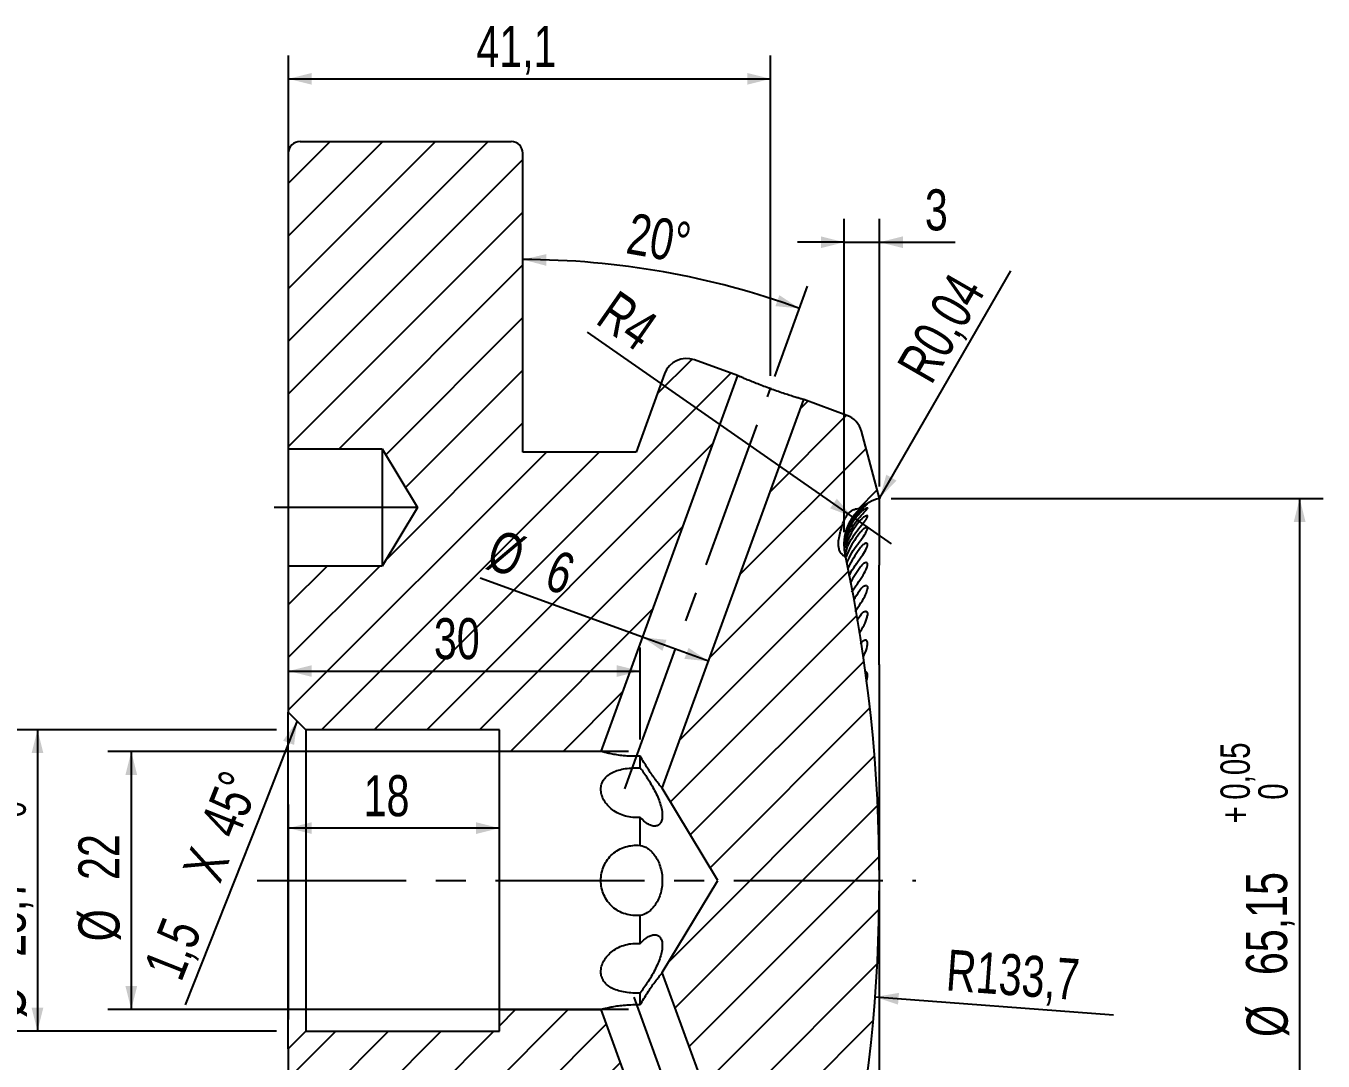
# Model space of a CAD drawing. Header units: millimetres. Extents: x 8 to 3888, y -9869 to 412.
# Drawn here: x 274.7 to 385.3, y 186.4 to 274.6 of the extents above; entities that cross this region are included whole.
import ezdxf

# ---------------------------------------------------------------- set-up
doc = ezdxf.new("R2010")
doc.units = ezdxf.units.MM
doc.linetypes.add('CENTERX2', pattern=[20.32, 12.7, -2.54, 2.54, -2.54])
for name, color, linetype in [('CENTERLINE', 4, 'CENTERX2'), ('DIMENSIONS', 2, 'Continuous'), ('HATCH', 3, 'Continuous')]:
    doc.layers.add(name, color=color, linetype=linetype)
doc.layers.add('OUTLINE', color=7, linetype='Continuous', lineweight=25)
doc.styles.add('SLDTEXTSTYLE0', font='TXT', dxfattribs={"width": 0.75})
doc.dimstyles.new('SLDDIMSTYLE1', dxfattribs={"dimtxt": 3.5, "dimasz": 2, "dimexe": 0, "dimexo": 0.0625, "dimgap": 0.875, "dimtad": 1, "dimrnd": 1e-09, "dimzin": 12, "dimdsep": 46, "dimtxsty": 'SLDTEXTSTYLE0', "dimsah": 1, "dimcen": 0.09, "dimadec": 0, "dimazin": 3, "dimtfac": 1, "dimtofl": 0, "dimtmove": 0, "dimatfit": 3, "dimfxl": 0, "dimfrac": 2, "dimtolj": 1, "dimtzin": 12, "dimarcsym": 0})
doc.dimstyles.new('SLDDIMSTYLE10', dxfattribs={"dimtxt": 3.5, "dimasz": 2, "dimexe": 0, "dimexo": 0.0625, "dimgap": 0.875, "dimtad": 1, "dimrnd": 1e-09, "dimzin": 12, "dimdsep": 46, "dimtxsty": 'SLDTEXTSTYLE0', "dimsah": 1, "dimcen": 0.09, "dimadec": 0, "dimazin": 3, "dimtol": 1, "dimtp": 0.05, "dimtfac": 1, "dimtofl": 0, "dimtmove": 0, "dimatfit": 3, "dimfxl": 0, "dimfrac": 2, "dimtolj": 1, "dimarcsym": 0})
doc.dimstyles.new('SLDDIMSTYLE11', dxfattribs={"dimtxt": 3.5, "dimasz": 2, "dimexe": 0, "dimexo": 0.0625, "dimgap": 0.875, "dimtad": 1, "dimrnd": 1e-09, "dimdsep": 46, "dimtxsty": 'SLDTEXTSTYLE0', "dimsah": 1, "dimcen": 0, "dimadec": 0, "dimazin": 2, "dimtfac": 1, "dimtofl": 0, "dimtmove": 0, "dimatfit": 3, "dimfxl": 0, "dimfrac": 2, "dimtolj": 1, "dimtzin": 12, "dimarcsym": 0})
doc.dimstyles.new('SLDDIMSTYLE12', dxfattribs={"dimtxt": 3.5, "dimasz": 2, "dimexe": 0, "dimexo": 0.0625, "dimgap": 0.875, "dimtad": 1, "dimrnd": 1e-09, "dimzin": 12, "dimdsep": 46, "dimtxsty": 'SLDTEXTSTYLE0', "dimsah": 1, "dimcen": 0, "dimadec": 0, "dimazin": 3, "dimtfac": 1, "dimtofl": 0, "dimtmove": 0, "dimatfit": 3, "dimfxl": 0, "dimfrac": 2, "dimtolj": 1, "dimtzin": 12, "dimarcsym": 0})
doc.dimstyles.new('SLDDIMSTYLE2', dxfattribs={"dimtxt": 3.5, "dimasz": 2, "dimexe": 0, "dimexo": 0.0625, "dimgap": 0.875, "dimtad": 1, "dimdec": 4, "dimzin": 12, "dimdsep": 46, "dimtxsty": 'SLDTEXTSTYLE0', "dimsah": 1, "dimcen": 0.09, "dimazin": 3, "dimtfac": 1, "dimtofl": 0, "dimtmove": 0, "dimatfit": 3, "dimfxl": 0, "dimfrac": 2, "dimtolj": 1, "dimtzin": 12, "dimarcsym": 0})
doc.dimstyles.new('SLDDIMSTYLE3', dxfattribs={"dimtxt": 3.5, "dimasz": 2, "dimexe": 0, "dimexo": 0.0625, "dimgap": 0.875, "dimtad": 1, "dimrnd": 1e-09, "dimzin": 12, "dimdsep": 46, "dimtxsty": 'SLDTEXTSTYLE0', "dimsah": 1, "dimcen": 0.09, "dimadec": 0, "dimazin": 3, "dimtfac": 1, "dimtmove": 0, "dimatfit": 0, "dimfxl": 0, "dimfrac": 2, "dimtolj": 1, "dimtzin": 12, "dimarcsym": 0})
doc.dimstyles.new('SLDDIMSTYLE6', dxfattribs={"dimtxt": 3.5, "dimasz": 2, "dimexe": 0, "dimexo": 0.0625, "dimgap": 0.875, "dimtad": 1, "dimdec": 1, "dimrnd": 1e-09, "dimzin": 12, "dimdsep": 46, "dimtxsty": 'SLDTEXTSTYLE0', "dimsah": 1, "dimcen": 0.09, "dimadec": 0, "dimazin": 3, "dimtfac": 1, "dimtdec": 1, "dimtofl": 0, "dimtmove": 0, "dimatfit": 3, "dimfxl": 0, "dimfrac": 2, "dimtolj": 1, "dimtzin": 12, "dimarcsym": 0})
doc.dimstyles.new('SLDDIMSTYLE7', dxfattribs={"dimtxt": 3.5, "dimasz": 2, "dimexe": 0, "dimexo": 0.0625, "dimgap": 0.875, "dimtad": 1, "dimrnd": 1e-09, "dimzin": 12, "dimdsep": 46, "dimtxsty": 'SLDTEXTSTYLE0', "dimsah": 1, "dimcen": 0.09, "dimadec": 0, "dimazin": 3, "dimtol": 1, "dimtp": 0.03, "dimtfac": 1, "dimtofl": 0, "dimtmove": 0, "dimatfit": 3, "dimfxl": 0, "dimfrac": 2, "dimtolj": 1, "dimarcsym": 0})
doc.dimstyles.new('SLDDIMSTYLE9', dxfattribs={"dimtxt": 3.5, "dimasz": 2, "dimexe": 0, "dimexo": 0.0625, "dimgap": 0.875, "dimtad": 1, "dimrnd": 1e-09, "dimzin": 12, "dimdsep": 46, "dimtxsty": 'SLDTEXTSTYLE0', "dimsah": 1, "dimcen": 0, "dimadec": 0, "dimazin": 3, "dimtfac": 1, "dimtofl": 0, "dimtmove": 0, "dimatfit": 3, "dimfxl": 0, "dimfrac": 2, "dimtolj": 1, "dimtzin": 12, "dimarcsym": 0})

# ---------------------------------------------------------------- blocks, each defined once
blk = doc.blocks.new('_D_6')
at = {"layer": 'DIMENSIONS'}
for p, q in [((297.1, 253.85), (297.1, 272.1)), ((338.22, 244.77), (338.22, 272.1)), ((297.1, 270.1), (338.22, 270.1))]:
    blk.add_line(p, q, dxfattribs=at)
for points in [[(297.1, 270.1), (299.1, 269.6), (299.1, 270.6)], [(338.22, 270.1), (336.22, 270.6), (336.22, 269.6)]]:
    blk.add_solid(points, dxfattribs=at)
at = {"layer": 'DIMENSIONS', "insert": (313.13, 274.61), "char_height": 3.5, "attachment_point": 1, "style": 'SLDTEXTSTYLE0'}
blk.add_mtext('41,1', dxfattribs=at)
blk = doc.blocks.new('_D_7')
at = {"layer": 'DIMENSIONS'}
blk.add_line((338.57, 244.71), (341.37, 252.41), dxfattribs=at)
blk.add_arc((317.1, 185.72), 68.97, 70, 90, dxfattribs=at)
for points in [[(317.1, 254.69), (319.09, 254.16), (319.1, 255.16)], [(340.68, 250.53), (338.96, 251.66), (338.63, 250.72)]]:
    blk.add_solid(points, dxfattribs=at)
at = {"layer": 'DIMENSIONS', "insert": (326.39, 258.7), "char_height": 3.5, "attachment_point": 1, "rotation": 350, "style": 'SLDTEXTSTYLE0'}
blk.add_mtext('20°', dxfattribs=at)
blk = doc.blocks.new('_D_8')
at = {"layer": 'DIMENSIONS'}
for p, q in [((297.1, 189.91), (297.1, 208.22)), ((315.1, 189.91), (315.1, 208.22)), ((315.1, 206.22), (297.1, 206.22))]:
    blk.add_line(p, q, dxfattribs=at)
for points in [[(297.1, 206.22), (299.1, 205.72), (299.1, 206.72)], [(315.1, 206.22), (313.1, 206.72), (313.1, 205.72)]]:
    blk.add_solid(points, dxfattribs=at)
at = {"layer": 'DIMENSIONS', "insert": (303.52, 210.73), "char_height": 3.5, "attachment_point": 1, "style": 'SLDTEXTSTYLE0'}
blk.add_mtext('18', dxfattribs=at)
blk = doc.blocks.new('_D_9')
at = {"layer": 'DIMENSIONS'}
for p, q in [((296.1, 214.61), (273.71, 214.61)), ((275.71, 214.61), (275.71, 188.91)), ((296.1, 188.91), (273.71, 188.91))]:
    blk.add_line(p, q, dxfattribs=at)
for points in [[(275.71, 214.61), (275.21, 212.61), (276.21, 212.61)], [(275.71, 188.91), (276.21, 190.91), (275.21, 190.91)]]:
    blk.add_solid(points, dxfattribs=at)
at = {"layer": 'DIMENSIONS', "attachment_point": 1, "rotation": 90, "style": 'SLDTEXTSTYLE0'}
for s, insert, char_height in [('0,03', (268.32, 207.12), 2.5), ('0', (272.22, 207.12), 2.5), ('+', (268.32, 205.17), 2.5), ('25,7', (271.2, 195.24), 3.5), ('%%c', (271.2, 190), 3.5)]:
    blk.add_mtext(s, dxfattribs=dict(at, insert=insert, char_height=char_height))
blk = doc.blocks.new('_D_10')
at = {"layer": 'DIMENSIONS'}
for p, q in [((326.1, 212.76), (281.71, 212.76)), ((283.71, 212.76), (283.71, 190.76)), ((326.1, 190.76), (281.71, 190.76))]:
    blk.add_line(p, q, dxfattribs=at)
for points in [[(283.71, 212.76), (283.21, 210.76), (284.21, 210.76)], [(283.71, 190.76), (284.21, 192.76), (283.21, 192.76)]]:
    blk.add_solid(points, dxfattribs=at)
at = {"layer": 'DIMENSIONS', "char_height": 3.5, "attachment_point": 1, "rotation": 90, "style": 'SLDTEXTSTYLE0'}
for s, insert in [('22', (279.2, 201.8)), ('%%c', (279.2, 196.57))]:
    blk.add_mtext(s, dxfattribs=dict(at, insert=insert))
blk = doc.blocks.new('SW_CHAMFER_DIMENSION_0')
at = {"layer": 'DIMENSIONS', "color": 0}
for p, q in [((8.96, 22.71), (5.64, 14.21)), ((5.64, 14.21), (-0.59, -1.48))]:
    blk.add_line(p, q, dxfattribs=at)
blk.add_solid([(8.96, 22.71), (7.76, 21.03), (8.7, 20.67)], dxfattribs=at)
at = {"layer": 'DIMENSIONS', "color": 0, "char_height": 3.5, "attachment_point": 1, "rotation": 68.3667, "style": 'SLDTEXTSTYLE0'}
for s, insert in [('45°', (0.61, 13.79)), ('X', (-0.87, 10.04)), ('1,5', (-4.19, 1.66))]:
    blk.add_mtext(s, dxfattribs=dict(at, insert=insert))
blk = doc.blocks.new('_D_17')
at = {"layer": 'DIMENSIONS'}
blk.add_line((347.13, 191.82), (367.46, 190.31), dxfattribs=at)
blk.add_solid([(347.13, 191.82), (349.08, 191.17), (349.16, 192.17)], dxfattribs=at)
at = {"layer": 'DIMENSIONS', "insert": (353.36, 195.88), "char_height": 3.5, "attachment_point": 1, "rotation": 355.7388, "style": 'SLDTEXTSTYLE0'}
blk.add_mtext('R133,7', dxfattribs=at)
blk = doc.blocks.new('_D_18')
at = {"layer": 'DIMENSIONS'}
for p, q in [((327.1, 213.76), (327.1, 221.61)), ((297.1, 219.61), (327.1, 219.61))]:
    blk.add_line(p, q, dxfattribs=at)
for points in [[(297.1, 219.61), (299.1, 219.11), (299.1, 220.11)], [(327.1, 219.61), (325.1, 220.11), (325.1, 219.11)]]:
    blk.add_solid(points, dxfattribs=at)
at = {"layer": 'DIMENSIONS', "insert": (309.51, 224.12), "char_height": 3.5, "attachment_point": 1, "style": 'SLDTEXTSTYLE0'}
blk.add_mtext('30', dxfattribs=at)
blk = doc.blocks.new('_D_19')
at = {"layer": 'DIMENSIONS'}
for p, q in [((348.5, 234.33), (385.32, 234.33)), ((383.32, 234.33), (383.32, 169.18)), ((348.5, 169.18), (385.32, 169.18))]:
    blk.add_line(p, q, dxfattribs=at)
for points in [[(383.32, 234.33), (382.82, 232.33), (383.82, 232.33)], [(383.32, 169.18), (383.82, 171.18), (382.82, 171.18)]]:
    blk.add_solid(points, dxfattribs=at)
at = {"layer": 'DIMENSIONS', "attachment_point": 1, "rotation": 90, "style": 'SLDTEXTSTYLE0'}
for s, insert, char_height in [('0,05', (376.57, 208.64), 2.5), ('0', (379.8, 208.64), 2.5), ('+', (376.57, 206.62), 2.5), ('65,15', (378.75, 193.69), 3.5), ('%%c', (378.8, 188.41), 3.5)]:
    blk.add_mtext(s, dxfattribs=dict(at, insert=insert, char_height=char_height))
blk = doc.blocks.new('_D_20')
at = {"layer": 'DIMENSIONS'}
for q in [(358.7, 253.73), (347.5, 234.33)]:
    blk.add_line((347.52, 234.37), q, dxfattribs=at)
blk.add_solid([(347.52, 234.37), (348.95, 235.85), (348.08, 236.35)], dxfattribs=at)
at = {"layer": 'DIMENSIONS', "insert": (348.88, 245.67), "char_height": 3.5, "attachment_point": 1, "rotation": 60, "style": 'SLDTEXTSTYLE0'}
blk.add_mtext('R0,04', dxfattribs=at)
blk = doc.blocks.new('_D_21')
at = {"layer": 'DIMENSIONS'}
for p, q in [((327.29, 222.49), (313.45, 227.53)), ((332.92, 220.44), (327.29, 222.49))]:
    blk.add_line(p, q, dxfattribs=at)
for points in [[(327.29, 222.49), (328.99, 221.33), (329.34, 222.27)], [(332.92, 220.44), (331.22, 221.59), (330.87, 220.65)]]:
    blk.add_solid(points, dxfattribs=at)
at = {"layer": 'DIMENSIONS', "char_height": 3.5, "attachment_point": 1, "rotation": 340, "style": 'SLDTEXTSTYLE0'}
for s, insert in [('%%c', (314.99, 231.77)), ('6', (319.97, 230.01))]:
    blk.add_mtext(s, dxfattribs=dict(at, insert=insert))
blk = doc.blocks.new('_D_22')
at = {"layer": 'DIMENSIONS'}
for q in [(322.6, 248.51), (348.5, 230.46)]:
    blk.add_line((345.21, 232.75), q, dxfattribs=at)
blk.add_arc((348.5, 230.46), 4, 145.3836, 171.6856, dxfattribs=at)
blk.add_solid([(345.21, 232.75), (343.86, 234.3), (343.29, 233.48)], dxfattribs=at)
at = {"layer": 'DIMENSIONS', "insert": (325.17, 252.2), "char_height": 3.5, "attachment_point": 1, "rotation": 325.1205, "style": 'SLDTEXTSTYLE0'}
blk.add_mtext('R4', dxfattribs=at)
blk = doc.blocks.new('_D_23')
at = {"layer": 'DIMENSIONS'}
for p, q in [((344.5, 231.45), (344.5, 258.17)), ((347.5, 235.33), (347.5, 258.17)), ((344.5, 256.17), (340.5, 256.17)), ((344.5, 256.17), (347.5, 256.17)), ((347.5, 256.17), (353.96, 256.17))]:
    blk.add_line(p, q, dxfattribs=at)
for points in [[(344.5, 256.17), (342.5, 256.67), (342.5, 255.67)], [(347.5, 256.17), (349.5, 255.67), (349.5, 256.67)]]:
    blk.add_solid(points, dxfattribs=at)
at = {"layer": 'DIMENSIONS', "insert": (351.37, 260.68), "char_height": 3.5, "attachment_point": 1, "style": 'SLDTEXTSTYLE0'}
blk.add_mtext('3', dxfattribs=at)

msp = doc.modelspace()

# ---------------------------------------------------------------- hatches: boundary and pattern name
at = {"layer": 'HATCH'}
h = msp.add_hatch(dxfattribs=at)
h.set_pattern_fill('ANSI31', color=256, angle=3e-322, style=0)
edge = h.paths.add_edge_path(flags=0)
edge.add_line((298.59628, 214.60653), (315.09628, 214.60653))
edge.add_line((315.09628, 214.60653), (315.09628, 212.75653))
edge.add_line((315.09628, 212.75653), (323.74331, 212.75653))
edge.add_line((323.74331, 212.75653), (335.4059, 244.79924))
edge.add_line((335.4059, 244.79924), (331.7334, 246.13592))
edge.add_arc((331.04936, 244.25653), 2, 70, 160)
edge.add_line((329.16997, 244.94057), (326.74628, 238.28153))
edge.add_line((326.74628, 238.28153), (317.09628, 238.28153))
edge.add_line((317.09628, 238.28153), (317.09628, 263.75653))
edge.add_arc((316.09628, 263.75653), 1, 0, 90)
edge.add_line((316.09628, 264.75653), (298.09628, 264.75653))
edge.add_arc((298.09628, 263.75653), 1, 90, 180)
edge.add_line((297.09628, 263.75653), (297.09628, 238.55653))
edge.add_line((297.09628, 238.55653), (305.09628, 238.55653))
edge.add_line((305.09628, 238.55653), (308.10058, 233.55653))
edge.add_line((308.10058, 233.55653), (305.09628, 228.55653))
edge.add_line((305.09628, 228.55653), (297.09628, 228.55653))
edge.add_line((297.09628, 228.55653), (297.09628, 216.10653))
edge.add_line((297.09628, 216.10653), (298.59628, 214.60653))
h = msp.add_hatch(dxfattribs=at)
h.set_pattern_fill('ANSI31', color=256, angle=3e-322, style=0)
edge = h.paths.add_edge_path(flags=0)
edge.add_spline(control_points=[(345.43698, 170.10549), (345.40017, 170.11155), (345.36376, 170.12058), (345.32825, 170.13202), (345.22891, 170.16402), (345.13498, 170.21549), (345.05091, 170.27733), (344.92793, 170.36781), (344.82196, 170.48306), (344.73331, 170.60736), (344.58143, 170.82035), (344.47516, 171.06554), (344.3886, 171.3124), (344.18404, 171.89581), (343.97565, 172.50755), (343.99751, 173.12539), (344.00226, 173.25951), (344.02116, 173.39463), (344.05977, 173.52316), (344.09874, 173.65291), (344.15942, 173.77993), (344.24511, 173.88486), (344.27198, 173.91775), (344.30149, 173.94871), (344.33347, 173.97668)], knot_values=[0.002669646, 0.002669646, 0.002669646, 0.002669646, 0.002780177, 0.002780177, 0.002780177, 0.003091261, 0.003091261, 0.003091261, 0.003547713, 0.003547713, 0.003547713, 0.004332029, 0.004332029, 0.004332029, 0.006187223, 0.006187223, 0.006187223, 0.006580463, 0.006580463, 0.006580463, 0.00698031, 0.00698031, 0.00698031, 0.007103925, 0.007103925, 0.007103925, 0.007103925], weights=[1, 1, 1, 1, 1, 1, 1, 1, 1, 1, 1, 1, 1, 1, 1, 1, 1, 1, 1, 1, 1, 1, 1, 1, 1], degree=3, periodic=0)
edge.add_ellipse((348.4411, 173.05472), major_axis=(-5.21832, -1.48753), ratio=0.506800883, start_angle=308.0705263, end_angle=312.9549201, ccw=False)
edge.add_arc((213.79293, 201.75653), 133.70335, 348.1145062, 371.8854938)
edge.add_ellipse((348.4411, 230.45835), major_axis=(-5.21832, 1.48753), ratio=0.506800883, start_angle=47.0450799, end_angle=51.9294737, ccw=False)
edge.add_spline(control_points=[(344.33347, 229.53639), (344.30832, 229.55839), (344.28469, 229.58223), (344.26271, 229.60738), (344.19509, 229.68474), (344.1419, 229.77579), (344.10231, 229.8706), (344.04458, 230.00887), (344.01364, 230.15939), (344.00197, 230.30877), (343.98225, 230.5611), (344.016, 230.81752), (344.06831, 231.06515), (344.1901, 231.64172), (344.33419, 232.23137), (344.62844, 232.74193), (344.70106, 232.86792), (344.78684, 232.98809), (344.88798, 233.09257), (344.99009, 233.19804), (345.11126, 233.29043), (345.24562, 233.34956), (345.30662, 233.37641), (345.37121, 233.39675), (345.43698, 233.40757)], knot_values=[0.002512701, 0.002512701, 0.002512701, 0.002512701, 0.002612651, 0.002612651, 0.002612651, 0.002922069, 0.002922069, 0.002922069, 0.003374672, 0.003374672, 0.003374672, 0.004141397, 0.004141397, 0.004141397, 0.00592521, 0.00592521, 0.00592521, 0.006359417, 0.006359417, 0.006359417, 0.006800955, 0.006800955, 0.006800955, 0.006999044, 0.006999044, 0.006999044, 0.006999044], weights=[1, 1, 1, 1, 1, 1, 1, 1, 1, 1, 1, 1, 1, 1, 1, 1, 1, 1, 1, 1, 1, 1, 1, 1, 1], degree=3, periodic=0)
edge.add_ellipse((348.4411, 230.45835), major_axis=(-5.21832, 1.48753), ratio=0.506800883, start_angle=307.6084752, end_angle=312.9549201, ccw=False)
edge.add_arc((348.49628, 230.45835), 4, 105.0464603, 131.3473723, ccw=False)
edge.add_arc((359.09628, 191.02653), 44.8317, 104.9956364, 105.0464603, ccw=False)
edge.add_line((347.49628, 234.33151), (345.96437, 240.04869))
edge.add_arc((344.03251, 239.53105), 2, 15, 70)
edge.add_line((344.71655, 241.41044), (341.04405, 242.74712))
edge.add_line((341.04405, 242.74712), (328.98455, 209.61391))
edge.add_line((328.98455, 209.61391), (333.70574, 201.75653))
edge.add_line((333.70574, 201.75653), (328.98455, 193.89915))
edge.add_line((328.98455, 193.89915), (341.04405, 160.76595))
edge.add_line((341.04405, 160.76595), (344.71655, 162.10263))
edge.add_arc((344.03251, 163.98202), 2, 290, 345)
edge.add_line((345.96437, 163.46438), (347.49628, 169.18155))
edge.add_arc((359.09628, 212.48653), 44.8317, 254.9535397, 255.0043636, ccw=False)
edge.add_arc((348.49628, 173.05472), 4, 228.6526277, 254.9535397, ccw=False)
edge.add_ellipse((348.4411, 173.05472), major_axis=(-5.21832, -1.48753), ratio=0.506800883, start_angle=47.0450799, end_angle=52.3915248, ccw=False)
h = msp.add_hatch(dxfattribs=at)
h.set_pattern_fill('ANSI31', color=256, angle=3e-322, style=0)
edge = h.paths.add_edge_path(flags=0)
edge.add_line((323.74331, 190.75653), (315.09628, 190.75653))
edge.add_line((315.09628, 190.75653), (315.09628, 188.90653))
edge.add_line((315.09628, 188.90653), (298.59628, 188.90653))
edge.add_line((298.59628, 188.90653), (297.09628, 187.40653))
edge.add_line((297.09628, 187.40653), (297.09628, 174.95653))
edge.add_line((297.09628, 174.95653), (305.09628, 174.95653))
edge.add_line((305.09628, 174.95653), (308.10058, 169.95653))
edge.add_line((308.10058, 169.95653), (305.09628, 164.95653))
edge.add_line((305.09628, 164.95653), (297.09628, 164.95653))
edge.add_line((297.09628, 164.95653), (297.09628, 152.15653))
edge.add_line((297.09628, 152.15653), (317.09628, 152.15653))
edge.add_line((317.09628, 152.15653), (317.09628, 165.23153))
edge.add_line((317.09628, 165.23153), (326.74628, 165.23153))
edge.add_line((326.74628, 165.23153), (329.16997, 158.57249))
edge.add_arc((331.04936, 159.25653), 2, 200, 290)
edge.add_line((331.7334, 157.37715), (335.4059, 158.71383))
edge.add_line((335.4059, 158.71383), (323.74331, 190.75653))

# ---------------------------------------------------------------- linework, layer by layer
at = {"layer": 'CENTERLINE'}
for p, q in [((325.7747, 209.56632), (338.22498, 243.77318)), ((308.10058, 233.55653), (295.90314, 233.55653)), ((294.44025, 201.75653), (350.60565, 201.75653)), ((326.55015, 191.81621), (338.22498, 159.73989))]:
    msp.add_line(p, q, dxfattribs=at)
at = {"layer": 'OUTLINE'}
for p, q in [((298.09628, 264.75653), (316.09628, 264.75653)), ((297.09628, 263.75653), (297.09628, 238.55653)), ((317.09628, 238.28153), (317.09628, 263.75653)), ((335.4059, 244.79924), (331.7334, 246.13592)), ((335.4059, 244.79924), (323.74331, 212.75653)), ((329.16997, 244.94058), (326.74628, 238.28153)), ((328.98455, 209.61391), (341.04405, 242.74712)), ((344.71655, 241.41043), (341.04405, 242.74712)), ((347.49628, 234.33151), (345.96437, 240.04869)), ((297.09628, 238.55653), (305.09628, 238.55653)), ((297.09628, 238.55653), (297.09628, 228.55653)), ((305.09628, 238.55653), (308.10058, 233.55654)), ((305.09628, 238.55653), (305.09628, 228.55653)), ((326.74628, 238.28153), (317.09628, 238.28153)), ((308.10058, 233.55654), (305.09628, 228.55653)), ((347.49628, 234.33151), (347.45787, 234.32121)), ((347.49628, 228.63907), (347.49628, 234.33151)), ((346.51492, 232.85653), (346.37573, 232.83639)), ((344.49628, 230.43988), (344.49628, 230.44981)), ((297.09628, 228.55653), (297.09628, 216.10653)), ((305.09628, 228.55653), (297.09628, 228.55653)), ((347.44799, 228.62973), (347.44799, 220.14445)), ((346.00971, 224.52404), (345.96345, 224.47444)), ((345.87693, 224.35539), (345.57482, 223.89767)), ((347.49628, 183.35928), (347.49628, 220.15378)), ((298.59628, 214.60653), (297.09628, 216.10653)), ((297.09628, 187.40653), (297.09628, 216.10653)), ((315.09628, 214.60653), (298.59628, 214.60653)), ((298.59628, 214.60653), (298.59628, 188.90653)), ((315.09628, 212.75653), (315.09628, 214.60653)), ((323.74331, 212.75653), (315.09628, 212.75653)), ((315.09628, 190.75653), (315.09628, 212.75653)), ((327.09628, 211.35394), (327.09628, 212.34357)), ((333.70574, 201.75653), (328.98455, 209.61391)), ((327.09628, 204.74229), (327.09628, 207.13145)), ((328.98455, 193.89915), (333.70574, 201.75653)), ((327.09628, 196.38162), (327.09628, 198.77078)), ((341.04405, 160.76595), (328.98455, 193.89915)), ((327.09628, 191.1695), (327.09628, 192.15912)), ((315.09628, 190.75653), (323.74331, 190.75653)), ((315.09628, 188.90653), (315.09628, 190.75653)), ((323.74331, 190.75653), (335.4059, 158.71383)), ((297.09628, 187.40653), (298.59628, 188.90653)), ((298.59628, 188.90653), (315.09628, 188.90653)), ((297.09628, 187.40653), (297.09628, 174.95653))]:
    msp.add_line(p, q, dxfattribs=at)
for centre, radius, start, end in [((298.09628, 263.75653), 1, 90, 180), ((316.09628, 263.75653), 1, 0, 90), ((331.04936, 244.25653), 2, 70, 160), ((344.03251, 239.53105), 2, 15, 70), ((348.49628, 230.45835), 4, 105.0464603, 131.3473723), ((213.79293, 201.75653), 133.70335, 348.1145062, 11.8854938)]:
    msp.add_arc(centre, radius, start, end, dxfattribs=at)
for start_param, end_param in [(5.368780699, 5.462093766), (0.821091542, 0.906340295)]:
    msp.add_ellipse((348.4411, 230.45835), major_axis=(-5.21832, 1.48753), ratio=0.506800883, start_param=start_param, end_param=end_param, dxfattribs=at)
for points, knots in [([(341.04405, 242.74712), (341.04405, 242.74712), (340.96837, 242.76871), (340.75286, 242.83205), (340.66281, 242.85871), (340.45344, 242.92174), (340.33478, 242.9579), (340.06993, 243.04016), (339.92271, 243.08662), (339.61302, 243.18644), (339.44925, 243.24019), (338.9308, 243.41417), (338.56291, 243.54264), (338.0068, 243.74554), (337.82443, 243.81347), (337.46546, 243.94975), (337.28716, 244.01879), (336.94994, 244.1516), (336.78986, 244.2158), (336.48665, 244.33914), (336.34415, 244.39805), (336.08668, 244.50573), (335.97033, 244.55506), (335.77032, 244.64056), (335.68538, 244.67726), (335.54636, 244.73764), (335.49394, 244.76059), (335.42389, 244.79131), (335.4059, 244.79924), (335.4059, 244.79924)], [0, 0, 0, 0, 0.125, 0.125, 0.1875, 0.1875, 0.25, 0.25, 0.3125, 0.3125, 0.375, 0.375, 0.5, 0.5, 0.5625, 0.5625, 0.625, 0.625, 0.6875, 0.6875, 0.75, 0.75, 0.8125, 0.8125, 0.875, 0.875, 0.9375, 0.9375, 1, 1, 1, 1]), ([(344.33347, 229.53639), (344.26318, 229.59786), (344.20495, 229.67366), (344.11297, 229.83568), (344.07797, 229.92408), (344.00277, 230.19255), (343.98985, 230.38209), (344.00821, 230.75213), (344.03924, 230.93563), (344.12006, 231.29928), (344.16887, 231.4783), (344.27044, 231.83501), (344.32322, 232.01271), (344.44493, 232.36269), (344.51426, 232.53485), (344.69539, 232.86499), (344.80675, 233.02086), (345.01396, 233.21175), (345.0887, 233.2675), (345.25334, 233.35788), (345.34335, 233.39216), (345.43698, 233.40757)], [0, 0, 0, 0, 0.0625, 0.0625, 0.125, 0.125, 0.25, 0.25, 0.375, 0.375, 0.5, 0.5, 0.625, 0.625, 0.75, 0.75, 0.875, 0.875, 0.9375, 0.9375, 1, 1, 1, 1]), ([(344.49628, 230.44981), (344.49628, 230.59463), (344.50424, 230.7409), (344.53716, 231.03596), (344.56241, 231.18606), (344.63001, 231.48238), (344.67193, 231.6275), (344.77141, 231.91187), (344.82951, 232.05218), (344.95883, 232.32166), (345.02932, 232.44968), (345.18019, 232.69316), (345.26125, 232.80945), (345.42839, 233.02553), (345.51365, 233.12446), (345.6845, 233.3055), (345.77076, 233.38816), (345.85379, 233.46122)], [0, 0, 0, 0, 0.125, 0.125, 0.25, 0.25, 0.375, 0.375, 0.5, 0.5, 0.625, 0.625, 0.75, 0.75, 0.875, 0.875, 1, 1, 1, 1]), ([(344.51032, 230.44371), (344.54146, 230.71922), (344.60557, 231.28646), (344.9612, 232.13406), (345.454, 232.87637), (345.9847, 233.43195), (346.35514, 233.7415), (346.43888, 233.82126), (346.47167, 233.8525)], [0, 0, 0, 0, 0.169771855, 0.349540567, 0.529427062, 0.712508371, 0.887410528, 1, 1, 1, 1]), ([(344.56749, 230.32912), (344.57075, 230.36226), (344.60135, 230.67377), (344.84544, 231.30034), (345.29308, 232.09933), (345.83014, 232.76), (346.30111, 233.23832), (346.41672, 233.40152), (346.47167, 233.47908)], [0, 0, 0, 0, 0.023765111, 0.2233633, 0.421076071, 0.622410326, 0.820539378, 1, 1, 1, 1]), ([(345.87693, 233.44941), (345.69254, 233.26118), (345.35107, 232.91262), (344.91966, 232.22557), (344.74493, 231.73757), (344.66672, 231.51913)], [0, 0, 0, 0, 0.393389862, 0.7284657, 1, 1, 1, 1]), ([(346.47112, 233.86431), (346.47136, 233.86603), (346.47204, 233.87095), (346.43405, 233.85396), (346.37203, 233.8206), (346.29663, 233.77489), (346.21577, 233.72138), (346.11945, 233.65243), (345.99793, 233.55771), (345.9224, 233.4901), (345.87693, 233.44941)], [0, 0, 0, 0, 0.082091719, 0.234448693, 0.351293553, 0.446261197, 0.54147926, 0.632500792, 0.77880628, 1, 1, 1, 1]), ([(345.87693, 233.12683), (345.90594, 233.15695), (345.93665, 233.1875), (346.00414, 233.25067), (346.04143, 233.28371), (346.1219, 233.34938), (346.16512, 233.38203), (346.25403, 233.44215), (346.2974, 233.46788), (346.37034, 233.50507), (346.39962, 233.51661), (346.44335, 233.52872), (346.45771, 233.52946), (346.48594, 233.52163), (346.48415, 233.50358), (346.47167, 233.47908)], [0, 0, 0, 0, 0.125, 0.125, 0.25, 0.25, 0.375, 0.375, 0.5, 0.5, 0.625, 0.625, 0.75, 0.75, 1, 1, 1, 1]), ([(345.87693, 233.12683), (345.69236, 232.91872), (345.35019, 232.53291), (344.92455, 231.81262), (344.65154, 231.11114), (344.53696, 230.65275), (344.52414, 230.45066), (344.52372, 230.44394)], [0, 0, 0, 0, 0.305832645, 0.566985978, 0.779709761, 0.992673243, 1, 1, 1, 1]), ([(344.59266, 229.50196), (344.60715, 229.60074), (344.66098, 229.968), (344.96872, 230.64481), (345.45474, 231.42388), (345.98723, 232.07417), (346.35575, 232.51351), (346.43913, 232.68944), (346.47167, 232.7581)], [0, 0, 0, 0, 0.073846007, 0.274558239, 0.475431428, 0.679859924, 0.875063198, 1, 1, 1, 1]), ([(345.87693, 232.46056), (345.69541, 232.23866), (345.35483, 231.82234), (344.93925, 231.0922), (344.68335, 230.49203), (344.62076, 230.18825), (344.60025, 230.0887)], [0, 0, 0, 0, 0.340785278, 0.639377037, 0.8818258, 1, 1, 1, 1]), ([(346.47167, 232.7581), (346.48406, 232.79301), (346.48583, 232.82233), (346.45787, 232.84664), (346.44336, 232.85134), (346.40011, 232.84965), (346.37088, 232.843), (346.29823, 232.81354), (346.25499, 232.79051), (346.16736, 232.73355), (346.12381, 232.70043), (346.00242, 232.59776), (345.93601, 232.52819), (345.87693, 232.46056)], [0, 0, 0, 0, 0.25, 0.25, 0.375, 0.375, 0.5, 0.5, 0.625, 0.625, 0.75, 0.75, 1, 1, 1, 1]), ([(345.87693, 231.45788), (345.70152, 231.22917), (345.3653, 230.79079), (344.95734, 230.06109), (344.71999, 229.54314), (344.66745, 229.32751), (344.66261, 229.30764)], [0, 0, 0, 0, 0.365974557, 0.701465869, 0.972489277, 1, 1, 1, 1]), ([(344.70945, 228.76555), (344.80524, 229.00602), (345.00961, 229.51912), (345.50974, 230.27341), (346.03098, 230.94745), (346.36988, 231.41677), (346.44478, 231.62329), (346.47167, 231.69746)], [0, 0, 0, 0, 0.200632534, 0.428101317, 0.659212161, 0.877610713, 1, 1, 1, 1]), ([(346.47167, 231.69746), (346.48401, 231.7424), (346.48589, 231.78221), (346.45821, 231.82291), (346.4436, 231.83314), (346.40083, 231.84183), (346.3718, 231.84024), (346.29947, 231.81897), (346.25586, 231.79875), (346.16777, 231.7444), (346.12391, 231.71102), (346.00363, 231.60671), (345.93663, 231.53184), (345.87693, 231.45788)], [0, 0, 0, 0, 0.25, 0.25, 0.375, 0.375, 0.5, 0.5, 0.625, 0.625, 0.75, 0.75, 1, 1, 1, 1]), ([(344.60442, 229.41381), (344.57317, 229.56106), (344.54602, 229.72135), (344.50756, 230.06483), (344.49628, 230.24942), (344.49628, 230.43988)], [0, 0, 0, 0, 0.5, 0.5, 1, 1, 1, 1]), ([(345.87693, 230.1298), (345.71291, 229.90225), (345.3887, 229.45247), (345.02204, 228.83744), (344.87885, 228.49342), (344.8426, 228.40633)], [0, 0, 0, 0, 0.433340453, 0.856548475, 1, 1, 1, 1]), ([(344.909, 227.69956), (344.95887, 227.81066), (345.12687, 228.1849), (345.56625, 228.81743), (346.07703, 229.51347), (346.38373, 230.00601), (346.45025, 230.23504), (346.47167, 230.30878)], [0, 0, 0, 0, 0.110182688, 0.371161729, 0.635619297, 0.882684844, 1, 1, 1, 1]), ([(346.47167, 230.30878), (346.4841, 230.36382), (346.486, 230.41317), (346.45819, 230.46999), (346.44369, 230.48548), (346.40055, 230.50438), (346.3717, 230.50762), (346.29925, 230.49437), (346.25603, 230.47745), (346.16721, 230.42605), (346.12336, 230.39292), (346.00314, 230.28701), (345.93606, 230.2078), (345.87693, 230.1298)], [0, 0, 0, 0, 0.25, 0.25, 0.375, 0.375, 0.5, 0.5, 0.625, 0.625, 0.75, 0.75, 1, 1, 1, 1]), ([(345.87693, 228.49084), (345.72084, 228.26962), (345.41266, 227.83288), (345.14461, 227.34852), (345.01233, 227.10949)], [0, 0, 0, 0, 0.5065176641, 1, 1, 1, 1]), ([(345.14605, 226.34596), (345.29991, 226.58533), (345.62075, 227.08449), (346.12533, 227.78395), (346.39623, 228.29463), (346.45519, 228.53897), (346.47167, 228.60728)], [0, 0, 0, 0, 0.287644134, 0.599818484, 0.888117074, 1, 1, 1, 1]), ([(346.47167, 228.60728), (346.48406, 228.67125), (346.48606, 228.72978), (346.44922, 228.82613), (346.4083, 228.8624), (346.2996, 228.85508), (346.25634, 228.84147), (346.16762, 228.7942), (346.1236, 228.76172), (346.00324, 228.65536), (345.93608, 228.57278), (345.87693, 228.49084)], [0, 0, 0, 0, 0.25, 0.25, 0.5, 0.5, 0.625, 0.625, 0.75, 0.75, 1, 1, 1, 1]), ([(345.87693, 226.55899), (345.93643, 226.64443), (346.00339, 226.72905), (346.12383, 226.83461), (346.16748, 226.86573), (346.25562, 226.90832), (346.29879, 226.91865), (346.3713, 226.91554), (346.4006, 226.90256), (346.44359, 226.86418), (346.45808, 226.8387), (346.48581, 226.75304), (346.48404, 226.68388), (346.47167, 226.6116)], [0, 0, 0, 0, 0.25, 0.25, 0.375, 0.375, 0.5, 0.5, 0.625, 0.625, 0.75, 0.75, 1, 1, 1, 1]), ([(345.87693, 226.55899), (345.73283, 226.35112), (345.5208, 226.04527), (345.33366, 225.72091), (345.27371, 225.617)], [0, 0, 0, 0, 0.67963586, 1, 1, 1, 1]), ([(345.43506, 224.69572), (345.51049, 224.80891), (345.75537, 225.17639), (346.1667, 225.77365), (346.40746, 226.29846), (346.45952, 226.55233), (346.47167, 226.6116)], [0, 0, 0, 0, 0.16880091, 0.547994426, 0.8944726318, 1, 1, 1, 1]), ([(345.87693, 224.35539), (345.93656, 224.44311), (346.00364, 224.52923), (346.12402, 224.63271), (346.16774, 224.66245), (346.25602, 224.70004), (346.29904, 224.70673), (346.37137, 224.69533), (346.40037, 224.67797), (346.44373, 224.63001), (346.45802, 224.60022), (346.48584, 224.50098), (346.48415, 224.42422), (346.47167, 224.34359)], [0, 0, 0, 0, 0.25, 0.25, 0.375, 0.375, 0.5, 0.5, 0.625, 0.625, 0.75, 0.75, 1, 1, 1, 1]), ([(345.76037, 222.83818), (345.91057, 223.06554), (346.21464, 223.52579), (346.41644, 224.0349), (346.46295, 224.29483), (346.47167, 224.34359)], [0, 0, 0, 0, 0.442292689, 0.895370158, 1, 1, 1, 1]), ([(346.47167, 221.82812), (346.48414, 221.91546), (346.48589, 221.99995), (346.4578, 222.11197), (346.44336, 222.14605), (346.39981, 222.20255), (346.37064, 222.22423), (346.29819, 222.24337), (346.25485, 222.24005), (346.16634, 222.20728), (346.12266, 222.17904), (346.04277, 222.11211), (346.00553, 222.07277), (345.93761, 221.99103), (345.90646, 221.94819), (345.87693, 221.90419)], [0, 0, 0, 0, 0.25, 0.25, 0.375, 0.375, 0.5, 0.5, 0.625, 0.625, 0.75, 0.75, 0.875, 0.875, 1, 1, 1, 1]), ([(346.11004, 220.84149), (346.14156, 220.8926), (346.31779, 221.17838), (346.42125, 221.51987), (346.46496, 221.7871), (346.47167, 221.82812)], [0, 0, 0, 0, 0.155665846, 0.870397028, 1, 1, 1, 1]), ([(346.47167, 219.09274), (346.47438, 219.11628), (346.48521, 219.21052), (346.47893, 219.34586), (346.43047, 219.47157), (346.36441, 219.53165), (346.31273, 219.5557), (346.28427, 219.55165), (346.28246, 219.55139)], [0, 0, 0, 0, 0.114436493, 0.458261943, 0.683066937, 0.85098703, 0.990524517, 1, 1, 1, 1]), ([(346.37027, 218.72006), (346.40038, 218.79669), (346.44995, 218.92281), (346.46555, 219.04485), (346.47167, 219.09274)], [0, 0, 0, 0, 0.607557761, 1, 1, 1, 1]), ([(327.09628, 212.34357), (326.88297, 212.33809), (326.67107, 212.33818), (326.25016, 212.34971), (326.03866, 212.36139), (325.63385, 212.39473), (325.44037, 212.41621), (325.07167, 212.46626), (324.89674, 212.49491), (324.58289, 212.55291), (324.44085, 212.58272), (324.19133, 212.6391), (324.08696, 212.66491), (323.91699, 212.70859), (323.8514, 212.72647), (323.76514, 212.75029), (323.74331, 212.75653), (323.74331, 212.75653)], [0, 0, 0, 0, 0.125, 0.125, 0.25, 0.25, 0.375, 0.375, 0.5, 0.5, 0.625, 0.625, 0.75, 0.75, 0.875, 0.875, 1, 1, 1, 1]), ([(328.98455, 209.61391), (328.98455, 209.61391), (328.96888, 209.63189), (328.90685, 209.70455), (328.86074, 209.75904), (328.74455, 209.9007), (328.67315, 209.98958), (328.51422, 210.19455), (328.42663, 210.31066), (328.23822, 210.56924), (328.13928, 210.70916), (327.9365, 211.00495), (327.83145, 211.16262), (327.51597, 211.64907), (327.30607, 211.98957), (327.09628, 212.34357)], [0, 0, 0, 0, 0.125, 0.125, 0.25, 0.25, 0.375, 0.375, 0.5, 0.5, 0.625, 0.625, 0.75, 0.75, 1, 1, 1, 1]), ([(327.09628, 207.13145), (326.88302, 207.11385), (326.67117, 207.11414), (326.25034, 207.15117), (326.03889, 207.18873), (325.63415, 207.29979), (325.44071, 207.3727), (325.07207, 207.55259), (324.89715, 207.66016), (324.58332, 207.89731), (324.44128, 208.02863), (324.19173, 208.31101), (324.08734, 208.45819), (323.9173, 208.76182), (323.85166, 208.91968), (323.76529, 209.22931), (323.74339, 209.38255), (323.74323, 209.68524), (323.76515, 209.83044), (323.85121, 210.10603), (323.91658, 210.23844), (324.08673, 210.48086), (324.19099, 210.5914), (324.43911, 210.79327), (324.5823, 210.88343), (324.89594, 211.03866), (325.0697, 211.10543), (325.43975, 211.21519), (325.63363, 211.25782), (326.03852, 211.32181), (326.25002, 211.34287), (326.67108, 211.36364), (326.883, 211.3638), (327.09628, 211.35394)], [0, 0, 0, 0, 0.0625, 0.0625, 0.125, 0.125, 0.1875, 0.1875, 0.25, 0.25, 0.3125, 0.3125, 0.375, 0.375, 0.4375, 0.4375, 0.5, 0.5, 0.5625, 0.5625, 0.625, 0.625, 0.6875, 0.6875, 0.75, 0.75, 0.8125, 0.8125, 0.875, 0.875, 0.9375, 0.9375, 1, 1, 1, 1]), ([(327.09628, 211.35394), (327.30603, 211.08168), (327.51552, 210.78455), (327.82972, 210.29528), (327.93514, 210.12343), (328.13794, 209.77434), (328.23608, 209.59608), (328.4237, 209.23044), (328.51285, 209.04326), (328.67086, 208.67619), (328.74093, 208.49411), (328.85887, 208.13191), (328.90517, 207.95575), (328.96755, 207.6234), (328.98418, 207.46339), (328.98492, 207.17182), (328.96955, 207.0405), (328.90806, 206.80733), (328.86213, 206.70775), (328.7462, 206.54829), (328.67488, 206.48701), (328.51595, 206.40637), (328.42833, 206.38619), (328.2398, 206.38377), (328.14073, 206.40169), (327.93771, 206.47059), (327.83252, 206.52217), (327.51658, 206.71872), (327.30637, 206.90281), (327.09628, 207.13145)], [0, 0, 0, 0, 0.125, 0.125, 0.1875, 0.1875, 0.25, 0.25, 0.3125, 0.3125, 0.375, 0.375, 0.4375, 0.4375, 0.5, 0.5, 0.5625, 0.5625, 0.625, 0.625, 0.6875, 0.6875, 0.75, 0.75, 0.8125, 0.8125, 0.875, 0.875, 1, 1, 1, 1]), ([(327.09628, 198.77078), (326.88302, 198.75136), (326.67117, 198.75168), (326.25034, 198.79254), (326.03889, 198.83398), (325.63415, 198.95771), (325.44071, 199.03934), (325.07207, 199.24374), (324.89715, 199.36721), (324.58332, 199.64461), (324.44128, 199.80053), (324.19173, 200.14349), (324.08734, 200.32581), (323.9173, 200.71153), (323.85166, 200.91689), (323.76529, 201.33092), (323.74339, 201.54138), (323.74323, 201.96939), (323.76515, 202.181), (323.85121, 202.59451), (323.91658, 202.7996), (324.08673, 203.18616), (324.19099, 203.36826), (324.43911, 203.70985), (324.5823, 203.86742), (324.89594, 204.14493), (325.0697, 204.26786), (325.43975, 204.47334), (325.63363, 204.55517), (326.03852, 204.67901), (326.25002, 204.72048), (326.67108, 204.76139), (326.883, 204.76171), (327.09628, 204.74229)], [0, 0, 0, 0, 0.0625, 0.0625, 0.125, 0.125, 0.1875, 0.1875, 0.25, 0.25, 0.3125, 0.3125, 0.375, 0.375, 0.4375, 0.4375, 0.5, 0.5, 0.5625, 0.5625, 0.625, 0.625, 0.6875, 0.6875, 0.75, 0.75, 0.8125, 0.8125, 0.875, 0.875, 0.9375, 0.9375, 1, 1, 1, 1]), ([(327.09628, 204.74229), (327.30603, 204.71117), (327.51552, 204.63076), (327.82972, 204.42343), (327.93514, 204.33867), (328.13794, 204.14088), (328.23608, 204.0276), (328.4237, 203.76815), (328.51285, 203.62168), (328.67086, 203.30646), (328.74093, 203.13627), (328.85887, 202.76794), (328.90517, 202.57354), (328.96755, 202.17665), (328.98418, 201.96944), (328.98492, 201.55794), (328.96955, 201.35462), (328.90806, 200.95284), (328.86213, 200.75775), (328.7462, 200.39097), (328.67488, 200.21557), (328.51595, 199.89666), (328.42833, 199.75201), (328.2398, 199.48995), (328.14073, 199.37522), (327.93771, 199.1766), (327.83252, 199.0917), (327.51658, 198.88258), (327.30637, 198.80194), (327.09628, 198.77078)], [0, 0, 0, 0, 0.125, 0.125, 0.1875, 0.1875, 0.25, 0.25, 0.3125, 0.3125, 0.375, 0.375, 0.4375, 0.4375, 0.5, 0.5, 0.5625, 0.5625, 0.625, 0.625, 0.6875, 0.6875, 0.75, 0.75, 0.8125, 0.8125, 0.875, 0.875, 1, 1, 1, 1]), ([(327.09628, 196.38162), (327.30603, 196.60988), (327.51552, 196.7933), (327.82972, 196.98935), (327.93514, 197.04133), (328.13794, 197.1107), (328.23608, 197.12877), (328.4237, 197.12749), (328.51285, 197.10753), (328.67086, 197.0288), (328.74093, 196.97019), (328.85887, 196.8115), (328.90517, 196.71274), (328.96755, 196.4838), (328.98418, 196.35077), (328.98492, 196.0604), (328.96955, 195.90417), (328.90806, 195.56915), (328.86213, 195.39283), (328.7462, 195.03358), (328.67488, 194.84681), (328.51595, 194.47643), (328.42833, 194.29206), (328.2398, 193.92386), (328.14073, 193.7437), (327.93771, 193.39389), (327.83252, 193.22226), (327.51658, 192.72996), (327.30637, 192.43183), (327.09628, 192.15912)], [0, 0, 0, 0, 0.125, 0.125, 0.1875, 0.1875, 0.25, 0.25, 0.3125, 0.3125, 0.375, 0.375, 0.4375, 0.4375, 0.5, 0.5, 0.5625, 0.5625, 0.625, 0.625, 0.6875, 0.6875, 0.75, 0.75, 0.8125, 0.8125, 0.875, 0.875, 1, 1, 1, 1]), ([(327.09628, 192.15912), (326.88302, 192.14927), (326.67117, 192.14943), (326.25034, 192.17017), (326.03889, 192.19121), (325.63415, 192.25514), (325.44071, 192.29769), (325.07207, 192.40684), (324.89715, 192.4739), (324.58332, 192.62905), (324.44128, 192.71823), (324.19173, 192.92086), (324.08734, 193.03154), (323.9173, 193.27339), (323.85166, 193.40595), (323.76529, 193.68185), (323.74339, 193.82624), (323.74323, 194.12886), (323.76515, 194.28292), (323.85121, 194.59212), (323.91658, 194.74975), (324.08673, 195.054), (324.19099, 195.20099), (324.43911, 195.4822), (324.5823, 195.61488), (324.89594, 195.85211), (325.0697, 195.95918), (325.43975, 196.14003), (325.63363, 196.21311), (326.03852, 196.32426), (326.25002, 196.36185), (326.67108, 196.39893), (326.883, 196.39922), (327.09628, 196.38162)], [0, 0, 0, 0, 0.0625, 0.0625, 0.125, 0.125, 0.1875, 0.1875, 0.25, 0.25, 0.3125, 0.3125, 0.375, 0.375, 0.4375, 0.4375, 0.5, 0.5, 0.5625, 0.5625, 0.625, 0.625, 0.6875, 0.6875, 0.75, 0.75, 0.8125, 0.8125, 0.875, 0.875, 0.9375, 0.9375, 1, 1, 1, 1]), ([(327.09628, 191.1695), (327.30633, 191.52394), (327.51612, 191.86421), (327.83078, 192.34943), (327.93634, 192.50788), (328.13938, 192.80405), (328.23763, 192.94299), (328.42541, 193.20077), (328.51458, 193.31898), (328.67256, 193.52273), (328.74258, 193.60993), (328.8603, 193.75351), (328.90637, 193.80794), (328.96825, 193.88045), (328.98455, 193.89915), (328.98455, 193.89915)], [0, 0, 0, 0, 0.25, 0.25, 0.375, 0.375, 0.5, 0.5, 0.625, 0.625, 0.75, 0.75, 0.875, 0.875, 1, 1, 1, 1]), ([(323.74331, 190.75653), (323.74331, 190.75653), (323.76529, 190.76282), (323.85147, 190.78661), (323.91689, 190.80445), (324.08711, 190.84819), (324.19139, 190.87397), (324.43954, 190.93006), (324.58273, 190.96013), (324.89635, 191.01809), (325.0701, 191.04658), (325.44009, 191.09683), (325.63394, 191.11834), (326.03876, 191.15168), (326.25021, 191.16336), (326.67117, 191.17488), (326.88305, 191.17498), (327.09628, 191.1695)], [0, 0, 0, 0, 0.125, 0.125, 0.25, 0.25, 0.375, 0.375, 0.5, 0.5, 0.625, 0.625, 0.75, 0.75, 0.875, 0.875, 1, 1, 1, 1])]:
    msp.add_open_spline(points, degree=3, knots=knots, dxfattribs=at)
for points in [[(344.62983, 229.2936), (344.62178, 229.33187), (344.61331, 229.37191), (344.60442, 229.41381)], [(347.45787, 228.63165), (347.45457, 228.63101), (347.45128, 228.63037), (347.44799, 228.62973)], [(347.49628, 228.63907), (347.48347, 228.6366), (347.47067, 228.63413), (347.45787, 228.63165)], [(347.44799, 220.14445), (347.45128, 220.14509), (347.45457, 220.14573), (347.45787, 220.14637)], [(347.45787, 220.14637), (347.47067, 220.14885), (347.48347, 220.15132), (347.49628, 220.15378)]]:
    msp.add_open_spline(points, degree=3, dxfattribs=at)

# ---------------------------------------------------------------- block references
at = {"layer": 'DIMENSIONS'}
msp.add_blockref('SW_CHAMFER_DIMENSION_0', (288.88879, 192.64261), dxfattribs=at)

# ---------------------------------------------------------------- dimensions: what is measured, and where the dimension line sits
for base, p1, p2, dimstyle, picture, middle in [((338.22498, 270.0986), (297.09628, 252.85236), (338.22498, 243.77318), 'SLDDIMSTYLE6', '_D_6', (317.66063, 270.0986)), ((327.09628, 219.60551), (297.09628, 263.75653), (327.09628, 212.75653), 'SLDDIMSTYLE1', '_D_18', (312.09628, 219.60551)), ((347.49628, 256.1684), (344.49628, 230.44981), (347.49628, 234.33151), 'SLDDIMSTYLE3', '_D_23', (352.66197, 256.1684)), ((297.09628, 206.21915), (315.09628, 188.90653), (297.09628, 188.90653), 'SLDDIMSTYLE1', '_D_8', (306.09628, 206.21915))]:
    dim = msp.add_linear_dim(base=base, p1=p1, p2=p2, dimstyle=dimstyle, dxfattribs=at)
    dim.commit()
    dim.dimension.update_dxf_attribs({"geometry": picture, "text_midpoint": middle, "dimtype": 160})
dim = msp.add_angular_dim_2l(base=(329.07253, 253.64326), line1=((338.22498, 243.77318), (325.7747, 209.56632)), line2=((317.09628, 263.75653), (317.09628, 238.28153)), dimstyle='SLDDIMSTYLE2', dxfattribs=at)
dim.commit()
dim.dimension.update_dxf_attribs({"geometry": '_D_7', "text_midpoint": (329.07253, 253.64326), "dimtype": 162})
for center, mpoint, dimstyle, picture, middle in [((347.49628, 234.33151), (347.51616, 234.36595), 'SLDDIMSTYLE11', '_D_20', (355.83752, 248.77896)), ((348.49628, 230.45835), (345.21485, 232.74575), 'SLDDIMSTYLE12', '_D_22', (324.71239, 247.03758)), ((213.79293, 201.75653), (347.12668, 191.82189), 'SLDDIMSTYLE9', '_D_17', (360.26665, 190.84284))]:
    dim = msp.add_radius_dim(center=center, mpoint=mpoint, dimstyle=dimstyle, dxfattribs=at)
    dim.commit()
    dim.dimension.update_dxf_attribs({"geometry": picture, "text_midpoint": middle, "dimtype": 164})
for base, p1, p2, angle, dimstyle, picture, middle in [((383.31653, 169.18155), (347.49628, 234.33151), (347.49628, 169.18155), 90, 'SLDDIMSTYLE10', '_D_19', (383.31653, 201.75653)), ((327.28555, 222.48878), (328.98455, 209.61391), (323.74331, 212.75653), 340, 'SLDDIMSTYLE1', '_D_21', (317.1413, 226.18099)), ((275.71051, 188.90653), (297.09628, 214.60653), (297.09628, 188.90653), 90, 'SLDDIMSTYLE7', '_D_9', (275.71051, 201.75653)), ((283.71051, 190.75653), (327.09628, 212.75653), (327.09628, 190.75653), 90, 'SLDDIMSTYLE1', '_D_10', (283.71051, 201.75653))]:
    dim = msp.add_linear_dim(base=base, p1=p1, p2=p2, angle=angle, text='%%c<>', dimstyle=dimstyle, dxfattribs=at)
    dim.commit()
    dim.dimension.update_dxf_attribs({"geometry": picture, "text_midpoint": middle, "dimtype": 160})

doc.saveas('drawing.dxf')
